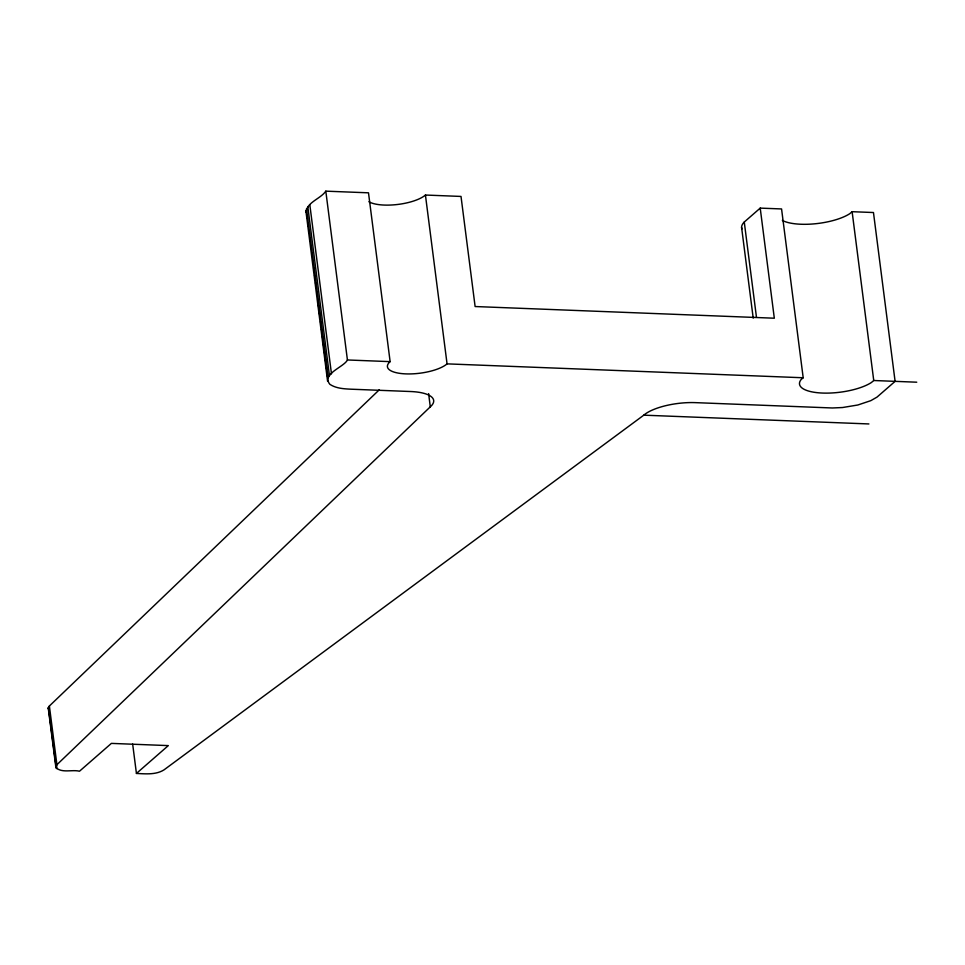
<?xml version="1.0" encoding="UTF-8"?>
<svg xmlns="http://www.w3.org/2000/svg" width="965" height="965" viewBox="0 0 965 965"><rect width="100%" height="100%" fill="white"/><g stroke="black" fill="none" stroke-linecap="round" stroke-linejoin="round"><path stroke-width="1.45" d="M132.663 744.087L136.427 773.448L168.32 745.607L111.385 743.388L79.492 771.228C72.303 769.334 61.784 773.435 55.898 767.513L48.25 708.129L49.384 706.006L379.354 389.727M305.941 212.348C306.737 202.192 320.682 198.802 325.808 191.154L368.497 192.819L390.125 361.634A31.423 10.543 -7.3 0 0 405.831 373.889A31.423 10.543 -7.3 0 0 447.06 363.865L803.194 377.761L781.566 208.947L760.215 208.114L744.268 222.034A41.869 14.041 -7.3 0 0 741.892 229.031M390.125 361.634L347.424 359.969C344.083 367.026 321.248 373.974 329.873 384.323C336.073 388.461 343.89 388.847 351.115 389.197L410.656 391.525A39.276 13.172 -7.3 0 1 430.294 406.832L56.911 764.726L55.898 767.513M136.427 773.448C145.534 773.858 155.799 774.992 163.966 769.901L643.788 415.167A39.276 13.172 -7.3 0 1 695.319 402.634L832.373 407.978L842.529 407.532L857.825 404.998L870.804 400.656L876.992 397.122L895.098 381.356L873.47 212.529L852.119 211.697L849.839 213.651A39.276 13.172 -7.3 0 1 782.35 220.43M803.194 377.761L801.215 379.45A39.276 13.172 -7.3 0 0 822.18 393.044A39.276 13.172 -7.3 0 0 871.467 382.466L873.747 380.512L916.75 382.2M368.895 201.745A31.423 10.543 -7.3 0 0 397.435 204.496A31.423 10.543 -7.3 0 0 425.432 195.039L461.017 196.438L475.118 306.532L774.316 318.209L760.215 208.114M643.788 415.167L868.91 423.949M48.757 709.42L48.25 708.129M852.119 211.697L873.747 380.512M744.268 222.034L756.464 317.256M741.59 227.354L753.207 318.112M425.432 195.039L447.06 363.865M428.605 393.623L430.294 406.832M325.808 191.154L347.424 359.969M309.861 205.075L331.478 373.889M307.835 206.92L329.463 375.735M306.496 208.778L328.124 377.592M306.93 215.484L307.316 218.476M307.895 222.951L308.269 225.943M308.848 230.43L309.234 233.409M309.801 237.897L310.187 240.888M310.754 245.363L311.14 248.355M311.719 252.842L312.105 255.822M312.672 260.309L313.058 263.288M313.625 267.775L314.011 270.767M314.59 275.242L315.157 279.729M315.543 282.721L316.122 287.196M316.689 291.683L317.075 294.663M317.654 299.15L318.028 302.142M318.414 305.121L318.993 309.608M319.367 312.6L319.946 317.075M320.525 321.562L320.899 324.542M321.478 329.029L321.864 332.02M322.431 336.495L322.817 339.487M323.203 342.479L323.77 346.954M324.349 351.441L324.735 354.42M325.302 358.908L325.688 361.899M326.267 366.374L326.64 369.366M327.219 373.841L327.605 376.832M305.857 210.599L327.569 381.163M49.384 706.006L56.911 764.726M56.344 764.304L56.911 768.707M48.383 707.429L56.284 768.14"/></g></svg>
